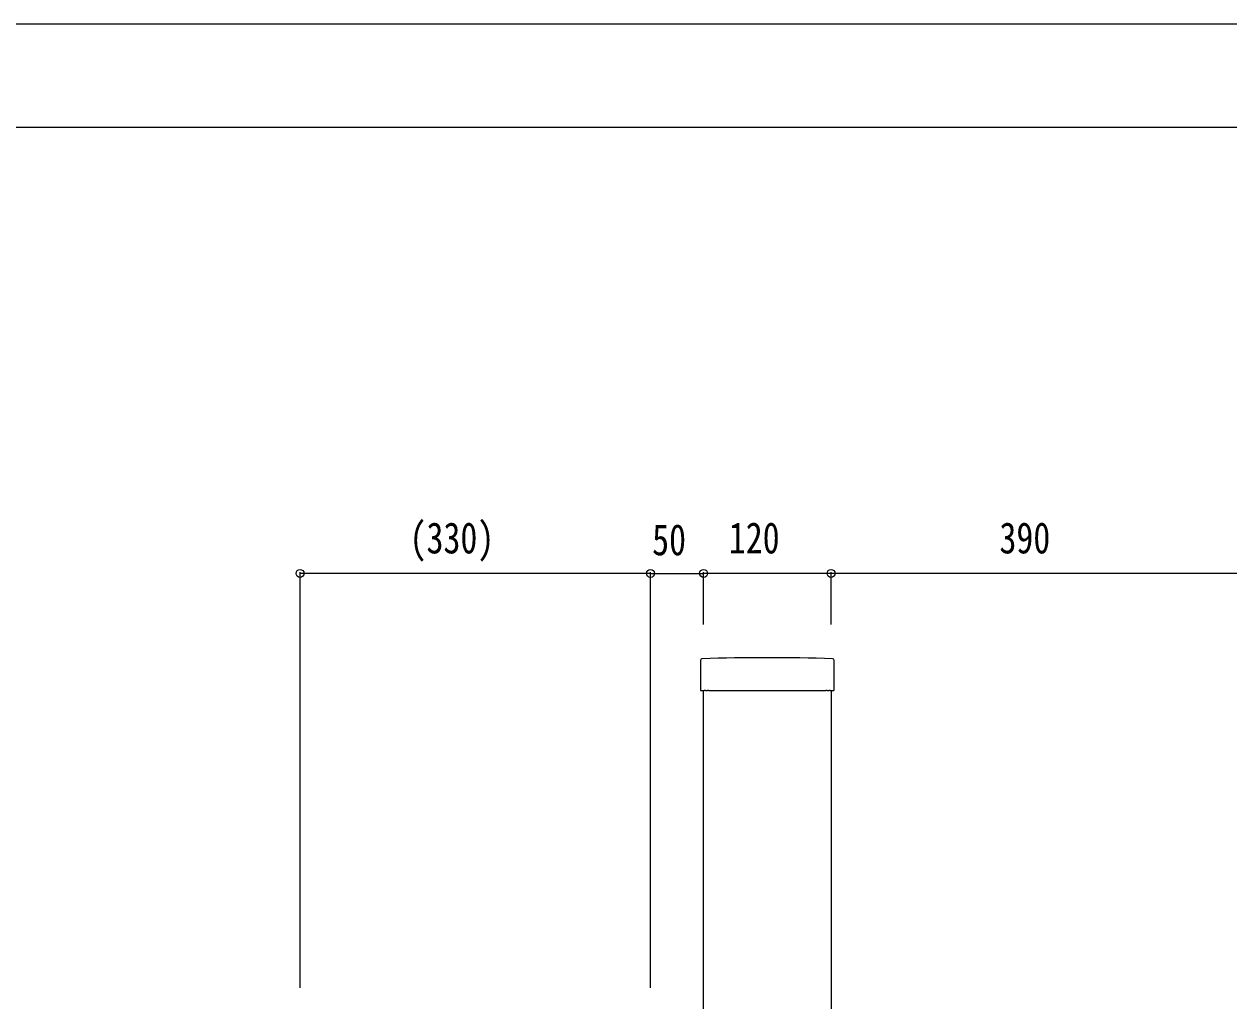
# Model space of a CAD drawing. Units: millimetres, scale not verified. Extents: x -2102 to 2102, y -1485 to 1485.
# Drawn here: x 93 to 1227, y 565 to 1485 of the extents above; entities that cross this region are included whole.
import ezdxf
from ezdxf.enums import TextEntityAlignment as Align

# ---------------------------------------------------------------- set-up
doc = ezdxf.new("R2010")
doc.units = ezdxf.units.MM
doc.header["$LTSCALE"] = 8
for name, color, linetype in [('0-3_YKK_A1', 4, 'Continuous'), ('0-4_YKK_D', 6, 'Continuous'), ('0-5_YKK_ZWAK', 7, 'Continuous')]:
    doc.layers.add(name, color=color, linetype=linetype)
doc.styles.add('ＭＳ ゴシック', font='')
doc.styles.get('ＭＳ ゴシック').set_extended_font_data('MS Gothic')

msp = doc.modelspace()

# ---------------------------------------------------------------- linework, layer by layer
at = {"layer": '0-3_YKK_A1'}
for p, q in [((729.51, 885.556), (729.51, 857.799)), ((855.51, 857.799), (855.51, 885.556)), ((730.308, 857), (733.21, 857)), ((734.122, 857.056), (733.21, 857)), ((734.334, 857.061), (736.186, 857.061)), ((737.31, 857), (736.398, 857.056)), ((737.31, 857), (847.71, 857)), ((848.622, 857.056), (847.71, 857)), ((848.834, 857.061), (850.686, 857.061)), ((851.81, 857), (850.898, 857.056)), ((851.81, 857), (854.711, 857))]:
    msp.add_line(p, q, dxfattribs=at)
msp.add_lwpolyline([(852.51, 857), (852.51, -887.5), (732.51, -887.5), (732.51, 857)], dxfattribs=at)
for centre, radius, start, end in [((731.006, 885.557), 1.496, 91.73613, 180.02696), ((792.51, -1112.5), 2000.5, 88.23692, 91.76308), ((854.013, 885.557), 1.496, 359.97304, 88.26387)]:
    msp.add_arc(centre, radius, start, end, dxfattribs=at)
for centre, major_axis, ratio, start_param, end_param in [((730.311, 857.801), (-0.568, -0.568), 0.99628, 5.49965061, 7.06672), ((734.334, 857.043), (0.3, 0), 0.061163, 1.57079633, 2.35619449), ((736.186, 857.043), (0.3, 0), 0.061163, 0.78539816, 1.57079633), ((848.834, 857.043), (0.3, 0), 0.061163, 1.57079633, 2.35619449), ((850.686, 857.043), (0.3, 0), 0.061163, 0.78539816, 1.57079633), ((854.708, 857.801), (0.568, -0.568), 0.99628, 5.49965061, 7.06672)]:
    msp.add_ellipse(centre, major_axis=major_axis, ratio=ratio, start_param=start_param, end_param=end_param, dxfattribs=at)
at = {"layer": '0-4_YKK_D'}
for p, q in [((352.413, 577.073), (352.413, 968.5)), ((682.51, 967.5), (352.413, 967.5)), ((682.51, 577.073), (682.51, 968.5)), ((682.51, 578.073), (682.51, 968.5)), ((682.51, 967.5), (732.51, 967.5)), ((732.51, 919.287), (732.51, 968.5)), ((732.51, 919.287), (732.51, 968.5)), ((852.51, 967.5), (732.51, 967.5)), ((852.51, 919.287), (852.51, 968.5)), ((852.51, 919.287), (852.51, 968.5)), ((1242.31, 967.5), (852.51, 967.5))]:
    msp.add_line(p, q, dxfattribs=at)
for centre in [(352.413, 967.5), (682.51, 967.5), (732.51, 967.5), (732.51, 967.5), (852.51, 967.5), (852.51, 967.5)]:
    msp.add_circle(centre, 3.75, dxfattribs=at)
at = {"layer": '0-5_YKK_ZWAK'}
msp.add_line((1947.51, 1387.5), (-1952.49, 1387.5), dxfattribs=at)
msp.add_lwpolyline([(-2102.5, -1485), (2102.5, -1485), (2102.5, 1485), (-2102.5, 1485)], close=True, dxfattribs=at)

# ---------------------------------------------------------------- texts
at = {"layer": '0-4_YKK_D', "style": 'ＭＳ ゴシック', "width": 0.8}
for s, p in [('(330)', (455.595, 977.5)), ('50', (684.043, 975.757)), ('120', (756.243, 977.5)), ('390', (1011.143, 977.5))]:
    msp.add_text(s, height=29.33, dxfattribs=at).set_placement(p, align=Align.BOTTOM_LEFT)

doc.saveas('drawing.dxf')
